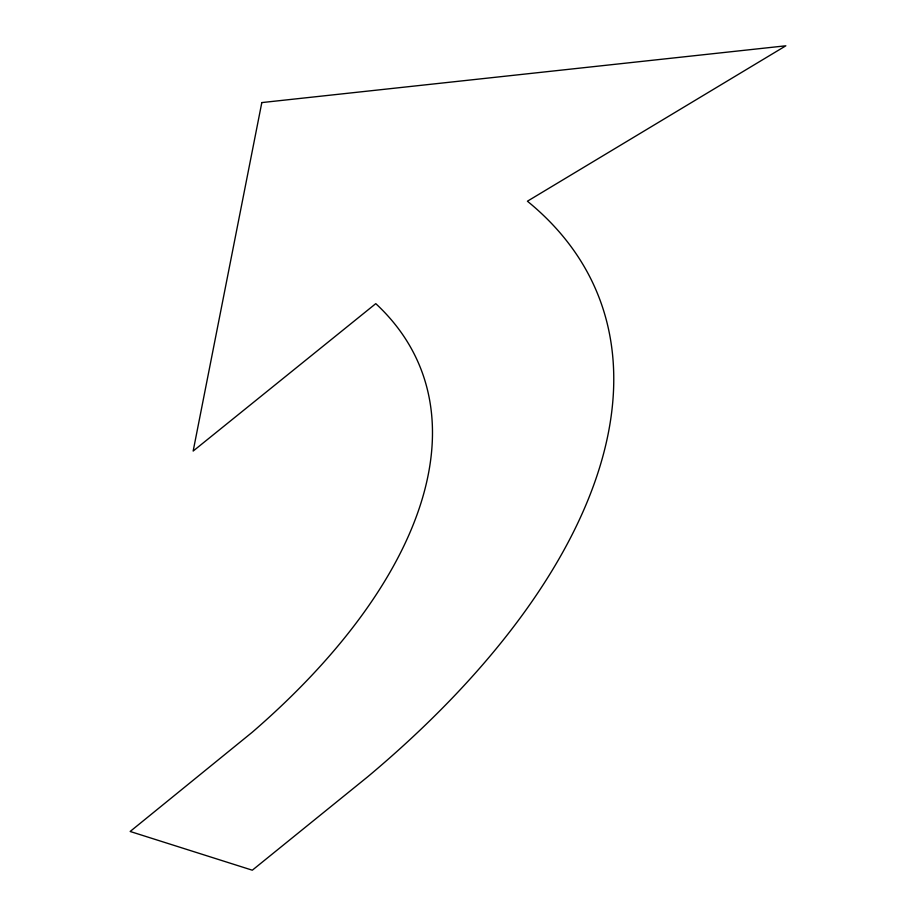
<?xml version="1.0" encoding="UTF-8"?>
<svg xmlns="http://www.w3.org/2000/svg" width="916" height="916" viewBox="0 0 916 916"><rect width="100%" height="100%" fill="white"/><g stroke="black" fill="none" stroke-linecap="round" stroke-linejoin="round"><path stroke-width="1.37" d="M261.816 102.581L193.161 451.05L375.778 303.643A665.485 331.741 -22.3 0 1 252.163 732.319L130.152 831.476L252.312 870.2L367.797 776.711A857.433 427.417 -22.3 0 0 527.41 201.211L785.848 45.8L261.816 102.581"/></g></svg>
